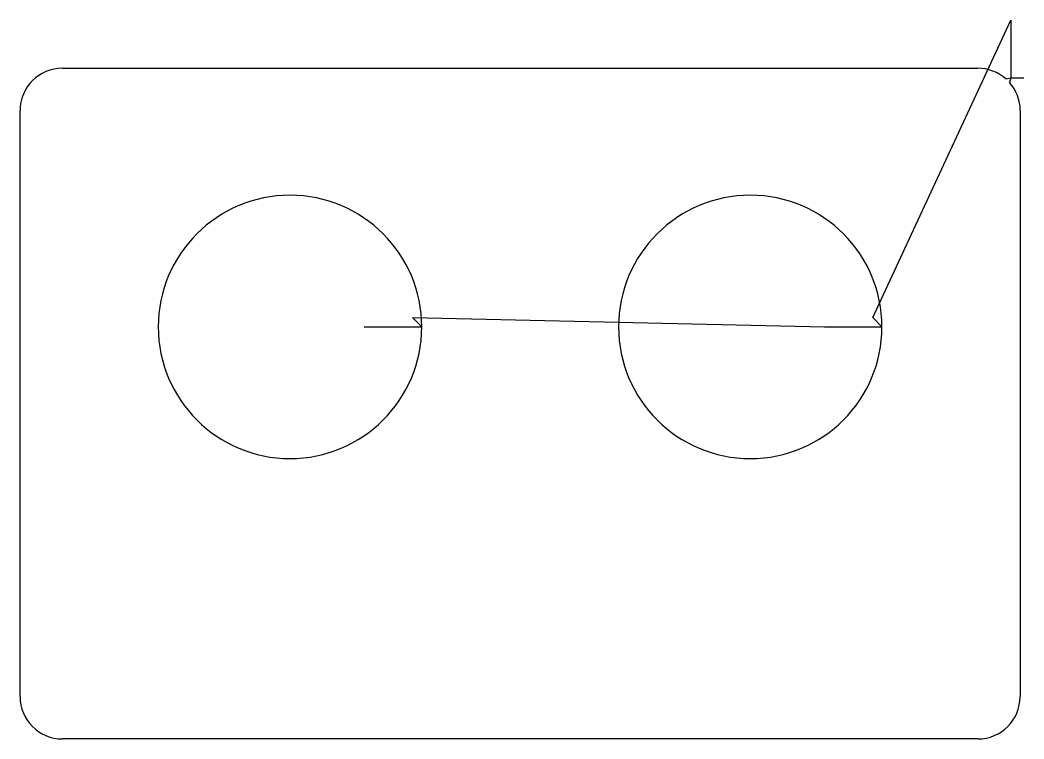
# Model space of a CAD drawing. Header units: metres. Extents: x 881 to 1491, y 214 to 651.
import ezdxf

# ---------------------------------------------------------------- set-up
doc = ezdxf.new("R2010")
doc.units = ezdxf.units.M

msp = doc.modelspace()

# ---------------------------------------------------------------- linework, layer by layer
at = {"layer": 'TOOL_0'}
for p, q in [((1399.375, 469.997), (1483.247, 650.757)), ((1483.247, 650.757), (1483.247, 615.757)), ((907.232, 621.491), (1463.232, 621.491)), ((1480.348, 614.979), (1483.247, 615.757)), ((1483.247, 615.757), (1482.469, 612.858)), ((1483.247, 615.757), (1491.247, 615.757)), ((881.482, 239.741), (881.482, 595.741)), ((1488.982, 595.741), (1488.982, 239.741)), ((1125.432, 464.34), (1119.775, 469.997)), ((1119.775, 469.997), (1370.032, 464.34)), ((1405.032, 464.34), (1399.375, 469.997)), ((1090.432, 464.34), (1125.432, 464.34)), ((1370.032, 464.34), (1405.032, 464.34)), ((1463.232, 213.991), (907.232, 213.991))]:
    msp.add_line(p, q, dxfattribs=at)
for centre, radius, start, end in [((907.232, 595.741), 25.75, 90, 180), ((1463.232, 595.741), 25.75, 48.340591, 90), ((1463.232, 595.741), 25.75, 0, 41.66255), ((1045.432, 464.34), 80, 0, 180), ((1325.032, 464.34), 80, 0, 180), ((1045.432, 464.34), 80, 180, 0), ((1325.032, 464.34), 80, 180, 0), ((907.232, 239.741), 25.75, 180, 270), ((1463.232, 239.741), 25.75, 270, 0)]:
    msp.add_arc(centre, radius, start, end, dxfattribs=at)

doc.saveas('drawing.dxf')
